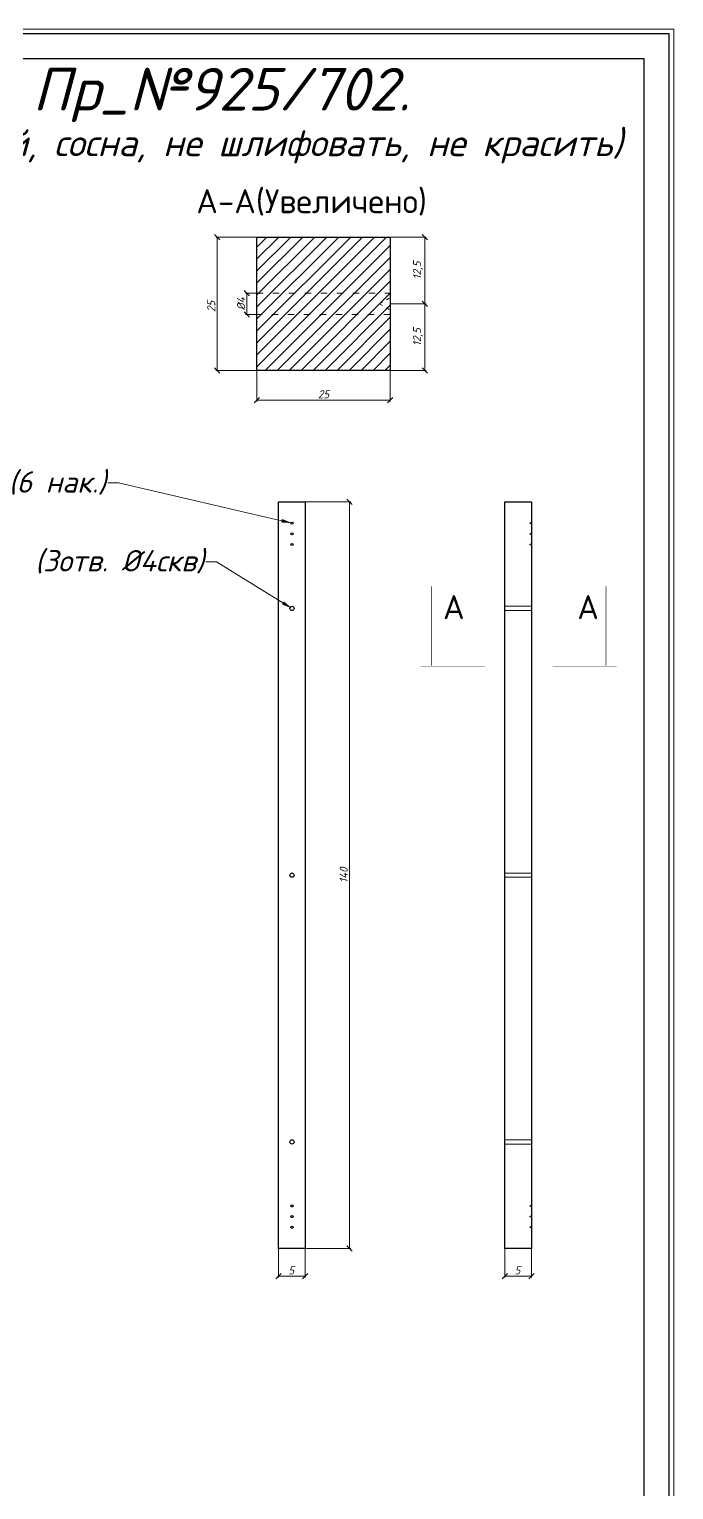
# Model space of a CAD drawing. Header units: millimetres. Extents: x 10841 to 11149, y -2573 to -2145.
# Drawn here: x 11028.1 to 11148.9, y -2418.5 to -2144.7 of the extents above; entities that cross this region are included whole.
import ezdxf
from ezdxf import colors
from ezdxf.entities.mleader import LeaderData, LeaderLine
from ezdxf.math import Vec2, Vec3

# ---------------------------------------------------------------- set-up
doc = ezdxf.new("R2010")
doc.units = ezdxf.units.MM
doc.linetypes.add('ACAD_ISO02W100', pattern=[15, 12, -3])
doc.linetypes.add('ACAD_ISO03W100', pattern=[30, 12, -18])
doc.layers.get('0').update_dxf_attribs({"lineweight": 13})
for name, color, linetype, lineweight in [('МДФ', 252, 'Continuous', 30), ('служебный слой ЛИНИИ ПУНКТИРНЫЕ', 7, 'ACAD_ISO02W100', 13), ('служебный слой НАДПИСИ', 7, 'Continuous', 13), ('служебный слой РАЗМЕРЫ', 7, 'Continuous', 9), ('служебный слой ШТАМП', 7, 'Continuous', 30), ('служебный слой ШТРИХОВКА', 7, 'Continuous', 5)]:
    doc.layers.add(name, color=color, linetype=linetype, lineweight=lineweight)
doc.styles.add('ЕСКД', font='isocpeur.ttf', dxfattribs={"oblique": 15})
doc.styles.add('ЕСКД профили текст', font='isocpeur.ttf')
doc.dimstyles.new('ЕСКД', dxfattribs={"dimtxt": 3.5, "dimasz": 2.5, "dimexe": 0.25, "dimexo": 0, "dimgap": 0.35, "dimtad": 1, "dimdec": 1, "dimzin": 9, "dimtxsty": 'ЕСКД', "dimblk": 'OBLIQUE', "dimcen": 0, "dimclrd": 256, "dimclre": 256, "dimclrt": 256, "dimadec": 1, "dimazin": 0, "dimtfac": 1, "dimtdec": 1, "dimtmove": 0, "dimatfit": 3, "dimldrblk": 'DOTSMALL', "dimfxl": 1, "dimlwd": -1, "dimlwe": -1, "dimarcsym": 0})

# ---------------------------------------------------------------- blocks, each defined once
blk = doc.blocks.new('_OBLIQUE')
at = {"color": 0, "linetype": 'ByBlock'}
blk.add_line((-0.5, -0.5), (0.5, 0.5), dxfattribs=at)
blk = doc.blocks.new('*D49')
at = {"layer": 'Defpoints', "color": 0, "transparency": 16777216}
for p in [(11074.84, -2373.31), (11079.84, -2373.31), (11074.84, -2378.48)]:
    blk.add_point(p, dxfattribs=at)
at = {"layer": 'служебный слой РАЗМЕРЫ', "transparency": 16777216}
for p, q in [((11074.84, -2373.31), (11074.84, -2378.73)), ((11079.84, -2373.31), (11079.84, -2378.73)), ((11079.84, -2378.48), (11074.84, -2378.48))]:
    blk.add_line(p, q, dxfattribs=at)
at = {"layer": 'служебный слой РАЗМЕРЫ', "transparency": 16777216, "rotation": 180}
blk.add_blockref('_OBLIQUE', (11074.84, -2378.48), dxfattribs=at)
at = {"layer": 'служебный слой РАЗМЕРЫ', "transparency": 16777216}
blk.add_blockref('_OBLIQUE', (11079.84, -2378.48), dxfattribs=at)
at = {"layer": 'служебный слой РАЗМЕРЫ', "transparency": 16777216, "insert": (11077.21, -2377.38), "char_height": 1.5, "attachment_point": 5, "style": 'ЕСКД'}
blk.add_mtext('5', dxfattribs=at)
blk = doc.blocks.new('_DotSmall')
at = {"color": 0, "linetype": 'ByBlock', "lineweight": -3, "const_width": 0.5}
blk.add_lwpolyline([(-0.0625, 0, 1), (0.0625, 0, 1)], format="xyb", close=True, dxfattribs=at)
blk = doc.blocks.new('*D48')
at = {"layer": 'Defpoints', "color": 0, "transparency": 16777216}
for p in [(11117.23, -2373.31), (11122.23, -2373.31), (11117.23, -2378.48)]:
    blk.add_point(p, dxfattribs=at)
at = {"layer": 'служебный слой РАЗМЕРЫ', "transparency": 16777216}
for p, q in [((11117.23, -2373.31), (11117.23, -2378.73)), ((11122.23, -2373.31), (11122.23, -2378.73)), ((11122.23, -2378.48), (11117.23, -2378.48))]:
    blk.add_line(p, q, dxfattribs=at)
at = {"layer": 'служебный слой РАЗМЕРЫ', "transparency": 16777216, "rotation": 180}
blk.add_blockref('_OBLIQUE', (11117.23, -2378.48), dxfattribs=at)
at = {"layer": 'служебный слой РАЗМЕРЫ', "transparency": 16777216}
blk.add_blockref('_OBLIQUE', (11122.23, -2378.48), dxfattribs=at)
at = {"layer": 'служебный слой РАЗМЕРЫ', "transparency": 16777216, "insert": (11119.6, -2377.38), "char_height": 1.5, "attachment_point": 5, "style": 'ЕСКД'}
blk.add_mtext('5', dxfattribs=at)
blk = doc.blocks.new('*D9')
at = {"layer": 'Defpoints', "color": 0, "transparency": 16777216}
for p in [(11068.9, -2194.19), (11070.76, -2194.19), (11070.76, -2198.19)]:
    blk.add_point(p, dxfattribs=at)
at = {"layer": 'служебный слой РАЗМЕРЫ', "transparency": 16777216}
for p, q in [((11070.76, -2194.19), (11068.65, -2194.19)), ((11068.9, -2198.19), (11068.9, -2194.19)), ((11070.76, -2198.19), (11068.65, -2198.19))]:
    blk.add_line(p, q, dxfattribs=at)
for p, rotation in [((11068.9, -2194.19), 90), ((11068.9, -2198.19), 270)]:
    blk.add_blockref('_OBLIQUE', p, dxfattribs=dict(at, rotation=rotation))
at = {"layer": 'служебный слой РАЗМЕРЫ', "transparency": 16777216, "insert": (11067.8, -2196.19), "char_height": 1.5, "attachment_point": 5, "rotation": 90, "style": 'ЕСКД'}
blk.add_mtext('%%c4', dxfattribs=at)
blk = doc.blocks.new('*D8')
at = {"layer": 'Defpoints', "color": 0, "transparency": 16777216}
for p in [(11095.76, -2196.19), (11102.22, -2196.19), (11095.76, -2208.69)]:
    blk.add_point(p, dxfattribs=at)
at = {"layer": 'служебный слой РАЗМЕРЫ', "transparency": 16777216}
for p, q in [((11095.76, -2196.19), (11102.47, -2196.19)), ((11102.22, -2208.69), (11102.22, -2196.19)), ((11095.76, -2208.69), (11102.47, -2208.69))]:
    blk.add_line(p, q, dxfattribs=at)
for p, rotation in [((11102.22, -2196.19), 90), ((11102.22, -2208.69), 270)]:
    blk.add_blockref('_OBLIQUE', p, dxfattribs=dict(at, rotation=rotation))
at = {"layer": 'служебный слой РАЗМЕРЫ', "transparency": 16777216, "insert": (11100.97, -2202.44), "char_height": 1.5, "attachment_point": 5, "rotation": 90, "style": 'ЕСКД'}
blk.add_mtext('12,5', dxfattribs=at)
blk = doc.blocks.new('*D7')
at = {"layer": 'Defpoints', "color": 0, "transparency": 16777216}
for p in [(11095.76, -2183.69), (11095.76, -2196.19), (11102.22, -2196.19)]:
    blk.add_point(p, dxfattribs=at)
at = {"layer": 'служебный слой РАЗМЕРЫ', "transparency": 16777216}
for p, q in [((11095.76, -2183.69), (11102.47, -2183.69)), ((11102.22, -2183.69), (11102.22, -2196.19)), ((11095.76, -2196.19), (11102.47, -2196.19))]:
    blk.add_line(p, q, dxfattribs=at)
for p, rotation in [((11102.22, -2183.69), 90), ((11102.22, -2196.19), 270)]:
    blk.add_blockref('_OBLIQUE', p, dxfattribs=dict(at, rotation=rotation))
at = {"layer": 'служебный слой РАЗМЕРЫ', "transparency": 16777216, "insert": (11100.97, -2189.94), "char_height": 1.5, "attachment_point": 5, "rotation": 90, "style": 'ЕСКД'}
blk.add_mtext('12,5', dxfattribs=at)
blk = doc.blocks.new('*D6')
at = {"layer": 'Defpoints', "color": 0, "transparency": 16777216}
for p in [(11079.84, -2233.31), (11079.84, -2373.31), (11088.14, -2373.31)]:
    blk.add_point(p, dxfattribs=at)
at = {"layer": 'служебный слой РАЗМЕРЫ', "transparency": 16777216}
for p, q in [((11079.84, -2233.31), (11088.39, -2233.31)), ((11088.14, -2233.31), (11088.14, -2373.31)), ((11079.84, -2373.31), (11088.39, -2373.31))]:
    blk.add_line(p, q, dxfattribs=at)
for p, rotation in [((11088.14, -2233.31), 90), ((11088.14, -2373.31), 270)]:
    blk.add_blockref('_OBLIQUE', p, dxfattribs=dict(at, rotation=rotation))
at = {"layer": 'служебный слой РАЗМЕРЫ', "transparency": 16777216, "insert": (11087.04, -2303.31), "char_height": 1.5, "attachment_point": 5, "rotation": 90, "style": 'ЕСКД'}
blk.add_mtext('140', dxfattribs=at)
blk = doc.blocks.new('*D4')
at = {"layer": 'Defpoints', "color": 0, "transparency": 16777216}
for p in [(11070.76, -2183.69), (11063.31, -2208.69), (11070.76, -2208.69)]:
    blk.add_point(p, dxfattribs=at)
at = {"layer": 'служебный слой РАЗМЕРЫ', "transparency": 16777216}
for p, q in [((11070.76, -2183.69), (11063.06, -2183.69)), ((11063.31, -2183.69), (11063.31, -2208.69)), ((11070.76, -2208.69), (11063.06, -2208.69))]:
    blk.add_line(p, q, dxfattribs=at)
for p, rotation in [((11063.31, -2183.69), 90), ((11063.31, -2208.69), 270)]:
    blk.add_blockref('_OBLIQUE', p, dxfattribs=dict(at, rotation=rotation))
at = {"layer": 'служебный слой РАЗМЕРЫ', "transparency": 16777216, "insert": (11062.21, -2196.69), "char_height": 1.5, "attachment_point": 5, "rotation": 90, "style": 'ЕСКД'}
blk.add_mtext('25', dxfattribs=at)

msp = doc.modelspace()

# ---------------------------------------------------------------- hatches: boundary and pattern name
at = {"layer": 'служебный слой ШТРИХОВКА'}
h = msp.add_hatch(dxfattribs=at)
h.set_pattern_fill('ANSI31', color=256, scale=0.5, style=0)
h.set_pattern_definition([(45, (-3885.571, -1217.6476), (-1.12253202, 1.12253202), [])])
h.paths.add_polyline_path([(11095.76, -2183.69), (11070.76, -2183.69), (11070.76, -2193.69), (11095.76, -2193.69)])
h.paths.add_polyline_path([(11095.76, -2193.69), (11070.76, -2193.69), (11070.76, -2197.69), (11095.76, -2197.69)])
h.paths.add_polyline_path([(11095.76, -2197.69), (11070.76, -2197.69), (11070.76, -2208.69), (11074.76, -2208.69), (11091.76, -2208.69), (11091.76, -2208.69), (11095.76, -2208.69)])

# ---------------------------------------------------------------- linework, layer by layer
at = {"layer": 'МДФ'}
for points in [[(11074.76, -2208.69), (11070.76, -2208.69), (11070.76, -2183.69), (11095.76, -2183.69), (11095.76, -2208.69), (11091.76, -2208.69)], [(11074.84, -2233.31), (11079.84, -2233.31), (11079.84, -2373.31), (11074.84, -2373.31)], [(11117.23, -2233.31), (11122.23, -2233.31), (11122.23, -2373.31), (11117.23, -2373.31)]]:
    msp.add_lwpolyline(points, close=True, dxfattribs=at)
at = {"layer": 'МДФ', "linetype": 'ACAD_ISO02W100', "lineweight": 5}
for points in [[(11117.23, -2253.71), (11117.23, -2252.91), (11122.23, -2252.91), (11122.23, -2253.71)], [(11117.23, -2303.71), (11117.23, -2302.91), (11122.23, -2302.91), (11122.23, -2303.71)], [(11117.23, -2353.71), (11117.23, -2352.91), (11122.23, -2352.91), (11122.23, -2353.71)]]:
    msp.add_lwpolyline(points, close=True, dxfattribs=at)
at = {"layer": 'МДФ'}
for centre, radius in [((11077.34, -2237.31), 0.2), ((11077.34, -2239.31), 0.2), ((11077.34, -2241.31), 0.2), ((11077.34, -2253.31), 0.4), ((11077.34, -2303.31), 0.4), ((11077.34, -2353.31), 0.4), ((11077.34, -2365.31), 0.2), ((11077.34, -2367.31), 0.2), ((11077.34, -2369.31), 0.2)]:
    msp.add_circle(centre, radius, dxfattribs=at)
at = {"layer": 'служебный слой ЛИНИИ ПУНКТИРНЫЕ', "linetype": 'ACAD_ISO03W100', "ltscale": 0.05}
for p, q in [((11093.76, -2196.19), (11095.76, -2195.04)), ((11093.76, -2196.19), (11095.76, -2197.35)), ((11121.88, -2237.31), (11122.23, -2237.11)), ((11121.88, -2237.31), (11122.23, -2237.51)), ((11121.88, -2239.31), (11122.23, -2239.11)), ((11121.88, -2239.31), (11122.23, -2239.51)), ((11121.88, -2241.31), (11122.23, -2241.11)), ((11121.88, -2241.31), (11122.23, -2241.51)), ((11121.88, -2365.31), (11122.23, -2365.11)), ((11121.88, -2365.31), (11122.23, -2365.51)), ((11121.88, -2367.31), (11122.23, -2367.11)), ((11121.88, -2367.31), (11122.23, -2367.51)), ((11121.88, -2369.31), (11122.23, -2369.11)), ((11121.88, -2369.31), (11122.23, -2369.51))]:
    msp.add_line(p, q, dxfattribs=at)
at = {"layer": 'служебный слой ЛИНИИ ПУНКТИРНЫЕ', "linetype": 'ACAD_ISO03W100', "ltscale": 0.1}
msp.add_lwpolyline([(11070.76, -2198.19), (11070.76, -2194.19), (11095.76, -2194.19), (11095.76, -2198.19)], close=True, dxfattribs=at)
at = {"layer": 'служебный слой НАДПИСИ'}
for points in [[(11113.53, -2264.19, 0.1, 0.1, 0), (11101.53, -2264.19, 0.1, 0.1, 0), (11103.53, -2264.19, 0, 2, 0), (11103.53, -2259.19, 0.1, 0.1, 0), (11103.53, -2249.19, 0.1, 0.1, 0)], [(11126.18, -2264.19, 0.1, 0.1, 0), (11138.18, -2264.19, 0.1, 0.1, 0), (11136.18, -2264.19, 0, 2, 0), (11136.18, -2259.19, 0.1, 0.1, 0), (11136.18, -2249.19, 0.1, 0.1, 0)]]:
    msp.add_lwpolyline(points, format="xyseb", dxfattribs=at)
at = {"layer": 'служебный слой ШТАМП', "color": 6, "lineweight": 5, "ltscale": 100}
msp.add_lwpolyline([(11148.89, -2144.73), (10841.11, -2144.73), (10841.11, -2572.62), (11148.89, -2572.62)], close=True, dxfattribs=at)
at = {"layer": 'служебный слой ШТАМП', "ltscale": 100}
for points in [[(11148.01, -2145.61), (10841.99, -2145.61), (10841.99, -2571.73), (11148.01, -2571.73)], [(11143.37, -2150.25), (10846.63, -2150.25), (10846.63, -2567.09), (11143.37, -2567.09)]]:
    msp.add_lwpolyline(points, close=True, dxfattribs=at)

# ---------------------------------------------------------------- texts
at = {"layer": 'служебный слой НАДПИСИ', "style": 'ЕСКД', "oblique": 15}
for s, height, p in [('Пр_№925/702.', 8, (11028.72, -2159.97)), ('(внутренний, сосна, не шлифовать, не красить)', 5, (10988.77, -2168.53))]:
    msp.add_text(s, height=height, dxfattribs=at).set_placement(p)
at = {"layer": 'служебный слой НАДПИСИ', "char_height": 4.5, "width": 312.2763, "attachment_point": 1, "style": 'ЕСКД профили текст'}
for s, insert in [('А-А(Увеличено)', (11059.41, -2174.72)), ('А', (11105.65, -2250.81)), ('А', (11130.81, -2250.81))]:
    msp.add_mtext(s, dxfattribs=dict(at, insert=insert))

# ---------------------------------------------------------------- dimensions: what is measured, and where the dimension line sits
at = {"layer": 'служебный слой РАЗМЕРЫ'}
dim = msp.add_linear_dim(base=(11063.31, -2208.69), p1=(11070.76, -2183.69), p2=(11070.76, -2208.69), angle=90, dimstyle='ЕСКД', override={"dimtxt": 1.5, "dimasz": 1}, dxfattribs=at)
dim.commit()
dim.dimension.update_dxf_attribs({"geometry": '*D4', "text_midpoint": (11063.31, -2196.69), "dimtype": 128})
for base, p1, p2, angle, picture, middle in [((11102.22, -2196.19), (11095.76, -2183.69), (11095.76, -2196.19), 90, '*D7', (11100.97, -2189.94)), ((11102.22, -2196.19), (11095.76, -2208.69), (11095.76, -2196.19), 270, '*D8', (11100.97, -2202.44)), ((11088.14, -2373.31), (11079.84, -2233.31), (11079.84, -2373.31), 90, '*D6', (11087.04, -2303.31))]:
    dim = msp.add_linear_dim(base=base, p1=p1, p2=p2, angle=angle, dimstyle='ЕСКД', override={"dimtxt": 1.5, "dimasz": 1}, dxfattribs=at)
    dim.commit()
    dim.dimension.update_dxf_attribs({"geometry": picture, "text_midpoint": middle})
dim = msp.add_linear_dim(base=(11068.9, -2194.19), p1=(11070.76, -2198.19), p2=(11070.76, -2194.19), angle=90, text='%%c<>', dimstyle='ЕСКД', override={"dimtxt": 1.5, "dimasz": 1}, dxfattribs=at)
dim.commit()
dim.dimension.update_dxf_attribs({"geometry": '*D9', "text_midpoint": (11067.8, -2196.19)})
msp.add_linear_dim(base=(11095.76, -2214.26), p1=(11070.76, -2208.69), p2=(11095.76, -2208.69), dimstyle='ЕСКД', override={"dimtxt": 1.5, "dimasz": 1}, dxfattribs=at).render()
for base, p1, p2, picture, middle in [((11074.84, -2378.48), (11079.84, -2373.31), (11074.84, -2373.31), '*D49', (11077.21, -2378.48)), ((11117.23, -2378.48), (11122.23, -2373.31), (11117.23, -2373.31), '*D48', (11119.6, -2378.48))]:
    dim = msp.add_linear_dim(base=base, p1=p1, p2=p2, dimstyle='ЕСКД', override={"dimtxt": 1.5, "dimasz": 1}, dxfattribs=at)
    dim.commit()
    dim.dimension.update_dxf_attribs({"geometry": picture, "text_midpoint": middle, "dimtype": 128})

# ---------------------------------------------------------------- leaders
at = {"layer": 'служебный слой НАДПИСИ'}
ml = msp.add_multileader_mtext('Standard', dxfattribs=at)
ml.set_content('(6 нак.)', color=256, style='ЕСКД')
ml.set_leader_properties(color=256, linetype='ByLayer', lineweight=-1)
ml.build(insert=Vec2(0, 0))
ml.multileader.update_dxf_attribs({"dogleg_length": 2, "arrow_head_size": 2})
ctx = ml.context
ctx.base_point, ctx.arrow_head_size, ctx.landing_gap_size, ctx.plane_origin = Vec3(11021.34, -2229.79), 2, 0.35, Vec3(11061.23, -2254.67)
ctx.text_align_type = 2
notes = []
notes.append((ctx, [(0, (1, 1, 0), (11044.85, -2229.79), (-1, 0), 2, [(0, [(11077.34, -2237.31)], 0, [])])]))
ctx.mtext.insert, ctx.mtext.width, ctx.mtext.alignment, ctx.mtext.flow_direction = Vec3(11042.5, -2227.59), 42.2743, 3, 5
ml = msp.add_multileader_mtext('Standard', dxfattribs=at)
ml.set_content('(3отв. %%C4скв)', color=256, style='ЕСКД')
ml.set_leader_properties(color=256, linetype='ByLayer', lineweight=-1)
ml.build(insert=Vec2(0, 0))
ml.multileader.update_dxf_attribs({"dogleg_length": 2, "arrow_head_size": 2})
ctx = ml.context
ctx.base_point, ctx.arrow_head_size, ctx.landing_gap_size, ctx.plane_origin = Vec3(11022.04, -2244.57), 2, 0.35, Vec3(11045.62, -2258.97)
ctx.text_align_type = 2
notes.append((ctx, [(0, (1, 1, 0), (11063.22, -2244.57), (-1, 0), 2, [(0, [(11077.34, -2253.31)], 0, [])])]))
ctx.mtext.insert, ctx.mtext.width, ctx.mtext.alignment, ctx.mtext.flow_direction = Vec3(11060.87, -2242.37), 42.2743, 3, 5
for ctx, leaders in notes:
    for number, flags, end, landing, length, lines in leaders:
        leader = LeaderData()
        leader.index, (leader.has_last_leader_line, leader.has_dogleg_vector, leader.attachment_direction) = number, flags
        leader.last_leader_point, leader.dogleg_vector, leader.dogleg_length = Vec3(end), Vec3(landing), length
        for number, points, colour, breaks in lines:
            line = LeaderLine()
            line.index, line.vertices, line.color, line.breaks = number, Vec3.list(points), colors.encode_raw_color(colour), breaks
            leader.lines.append(line)
        ctx.leaders.append(leader)

doc.saveas('drawing.dxf')
